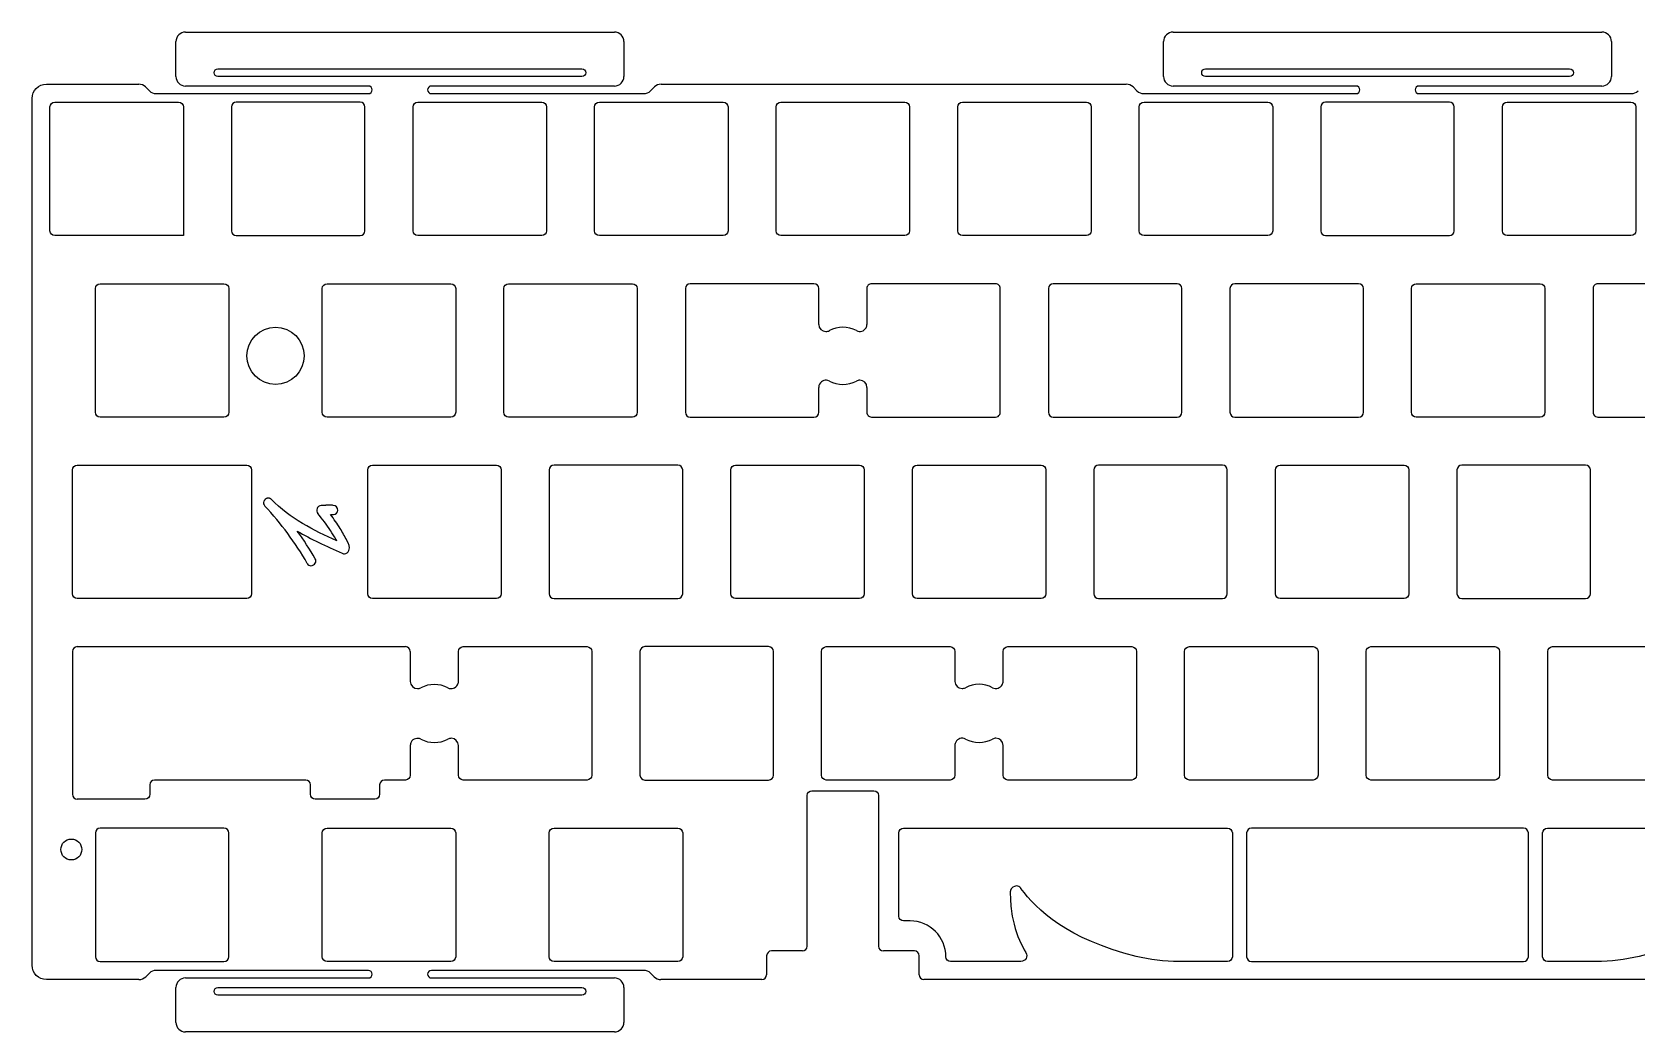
# Model space of a CAD drawing. Header units: millimetres. Extents: x -68 to 216, y -105 to 0.
# Drawn here: x -68.3 to 100.1, y -105 to -0.1 of the extents above; entities that cross this region are included whole.
import ezdxf

# ---------------------------------------------------------------- set-up
doc = ezdxf.new("R2010")
doc.units = ezdxf.units.MM
doc.header["$MEASUREMENT"] = 0
doc.layers.add('Layer 1', color=7, linetype='Continuous', lineweight=0)

# ---------------------------------------------------------------- blocks, each defined once
blk = doc.blocks.new('Block_0')
at = {"layer": 'Layer 1', "color": 18, "lineweight": 25, "true_color": 0x000000}
for p, q in [((-53.17, -4.73), (-53.17, -1.07)), ((-52.17, -0.07), (-7.17, -0.07)), ((-6.17, -1.07), (-6.17, -4.73)), ((50.46, -4.73), (50.46, -1.07)), ((51.46, -0.07), (96.46, -0.07)), ((97.46, -1.07), (97.46, -4.73)), ((-66.77, -5.54), (-57.07, -5.54)), ((-56.36, -5.83), (-55.96, -6.24)), ((-55.25, -6.53), (-32.97, -6.53)), ((-32.97, -5.73), (-52.17, -5.73)), ((-7.17, -5.73), (-26.37, -5.73)), ((-26.37, -6.53), (-4.08, -6.53)), ((-3.37, -6.24), (-2.97, -5.83)), ((-2.26, -5.54), (46.55, -5.54)), ((47.26, -5.83), (47.67, -6.24)), ((48.37, -6.53), (70.66, -6.53)), ((70.66, -5.73), (51.46, -5.73)), ((96.46, -5.73), (77.26, -5.73)), ((77.26, -6.53), (99.54, -6.53)), ((-68.27, -98.02), (-68.27, -7.04)), ((-66.39, -20.93), (-66.39, -7.93)), ((-65.89, -7.43), (-52.89, -7.43)), ((-52.39, -7.93), (-52.39, -21.43)), ((-47.34, -7.93), (-47.34, -20.93)), ((-33.84, -7.43), (-46.84, -7.43)), ((-33.34, -20.93), (-33.34, -7.93)), ((-28.29, -20.93), (-28.29, -7.93)), ((-27.79, -7.43), (-14.79, -7.43)), ((-14.29, -7.93), (-14.29, -20.93)), ((-9.24, -20.93), (-9.24, -7.93)), ((-8.74, -7.43), (4.26, -7.43)), ((4.76, -7.93), (4.76, -20.93)), ((9.81, -20.93), (9.81, -7.93)), ((10.31, -7.43), (23.31, -7.43)), ((23.81, -7.93), (23.81, -20.93)), ((28.86, -20.93), (28.86, -7.93)), ((29.36, -7.43), (42.36, -7.43)), ((42.86, -7.93), (42.86, -20.93)), ((47.91, -20.93), (47.91, -7.93)), ((48.41, -7.43), (61.41, -7.43)), ((61.91, -7.93), (61.91, -20.93)), ((66.96, -7.93), (66.96, -20.93)), ((80.46, -7.43), (67.46, -7.43)), ((80.96, -20.93), (80.96, -7.93)), ((86.01, -20.93), (86.01, -7.93)), ((86.51, -7.43), (99.51, -7.43)), ((100.01, -7.93), (100.01, -20.93)), ((-52.39, -21.43), (-65.89, -21.43)), ((-46.84, -21.43), (-33.84, -21.43)), ((-14.79, -21.43), (-27.79, -21.43)), ((4.26, -21.43), (-8.74, -21.43)), ((23.31, -21.43), (10.31, -21.43)), ((42.36, -21.43), (29.36, -21.43)), ((61.41, -21.43), (48.41, -21.43)), ((67.46, -21.43), (80.46, -21.43)), ((99.51, -21.43), (86.51, -21.43)), ((-61.13, -26.48), (-48.13, -26.48)), ((-37.32, -26.48), (-24.32, -26.48)), ((-18.27, -26.48), (-5.27, -26.48)), ((13.78, -26.48), (0.78, -26.48)), ((32.83, -26.48), (19.83, -26.48)), ((51.88, -26.48), (38.88, -26.48)), ((70.93, -26.48), (57.93, -26.48)), ((76.98, -26.48), (89.98, -26.48)), ((109.03, -26.48), (96.03, -26.48)), ((-61.63, -39.98), (-61.63, -26.98)), ((-47.63, -26.98), (-47.63, -39.98)), ((-37.82, -39.98), (-37.82, -26.98)), ((-23.82, -26.98), (-23.82, -39.98)), ((-18.77, -39.98), (-18.77, -26.98)), ((-4.77, -26.98), (-4.77, -39.98)), ((0.28, -26.98), (0.28, -39.98)), ((14.28, -30.75), (14.28, -26.98)), ((19.33, -26.98), (19.33, -30.75)), ((33.33, -39.98), (33.33, -26.98)), ((38.38, -26.98), (38.38, -39.98)), ((52.38, -39.98), (52.38, -26.98)), ((57.43, -26.98), (57.43, -39.98)), ((71.43, -39.98), (71.43, -26.98)), ((76.48, -39.98), (76.48, -26.98)), ((90.48, -26.98), (90.48, -39.98)), ((95.53, -26.98), (95.53, -39.98)), ((14.28, -39.98), (14.28, -37.36)), ((19.33, -37.36), (19.33, -39.98)), ((-48.13, -40.48), (-61.13, -40.48)), ((-24.32, -40.48), (-37.32, -40.48)), ((-5.27, -40.48), (-18.27, -40.48)), ((0.78, -40.48), (13.78, -40.48)), ((19.83, -40.48), (32.83, -40.48)), ((38.88, -40.48), (51.88, -40.48)), ((57.93, -40.48), (70.93, -40.48)), ((89.98, -40.48), (76.98, -40.48)), ((96.03, -40.48), (109.03, -40.48)), ((-64.03, -59.03), (-64.03, -46.03)), ((-63.53, -45.53), (-45.75, -45.53)), ((-45.25, -46.03), (-45.25, -59.03)), ((-33.05, -59.03), (-33.05, -46.03)), ((-32.55, -45.53), (-19.55, -45.53)), ((-19.05, -46.03), (-19.05, -59.03)), ((-14, -46.03), (-14, -59.03)), ((-0.5, -45.53), (-13.5, -45.53)), ((0, -59.03), (0, -46.03)), ((5.05, -59.03), (5.05, -46.03)), ((5.55, -45.53), (18.55, -45.53)), ((19.05, -46.03), (19.05, -59.03)), ((24.1, -59.03), (24.1, -46.03)), ((24.6, -45.53), (37.6, -45.53)), ((38.1, -46.03), (38.1, -59.03)), ((43.15, -46.03), (43.15, -59.03)), ((56.65, -45.53), (43.65, -45.53)), ((57.15, -59.03), (57.15, -46.03)), ((62.2, -59.03), (62.2, -46.03)), ((62.7, -45.53), (75.7, -45.53)), ((76.2, -46.03), (76.2, -59.03)), ((81.25, -46.03), (81.25, -59.03)), ((94.75, -45.53), (81.75, -45.53)), ((95.25, -59.03), (95.25, -46.03)), ((-36.67, -50.72), (-36.64, -50.72)), ((-45.75, -59.53), (-63.53, -59.53)), ((-19.55, -59.53), (-32.55, -59.53)), ((-13.5, -59.53), (-0.5, -59.53)), ((18.55, -59.53), (5.55, -59.53)), ((37.6, -59.53), (24.6, -59.53)), ((43.65, -59.53), (56.65, -59.53)), ((75.7, -59.53), (62.7, -59.53)), ((81.75, -59.53), (94.75, -59.53)), ((-64.03, -65.08), (-64.03, -80.08)), ((-63.53, -64.58), (-29.08, -64.58)), ((-28.58, -65.08), (-28.58, -68.23)), ((-23.53, -68.23), (-23.53, -65.08)), ((-23.03, -64.58), (-10.03, -64.58)), ((-9.53, -65.08), (-9.53, -78.08)), ((-4.48, -65.08), (-4.48, -78.08)), ((9.02, -64.58), (-3.98, -64.58)), ((9.52, -78.08), (9.52, -65.08)), ((14.57, -78.08), (14.57, -65.08)), ((15.07, -64.58), (28.07, -64.58)), ((28.57, -65.08), (28.57, -68.22)), ((33.62, -68.22), (33.62, -65.08)), ((34.12, -64.58), (47.12, -64.58)), ((47.62, -65.08), (47.62, -78.08)), ((52.67, -78.08), (52.67, -65.08)), ((53.17, -64.58), (66.17, -64.58)), ((66.67, -65.08), (66.67, -78.08)), ((71.72, -78.08), (71.72, -65.08)), ((72.22, -64.58), (85.22, -64.58)), ((85.72, -65.08), (85.72, -78.08)), ((90.77, -78.08), (90.77, -65.08)), ((91.27, -64.58), (104.27, -64.58)), ((-28.58, -74.95), (-28.58, -78.08)), ((-23.53, -78.08), (-23.53, -74.95)), ((28.57, -74.94), (28.57, -78.08)), ((33.62, -78.08), (33.62, -74.94)), ((-55.92, -79.08), (-55.92, -80.08)), ((-39.55, -78.58), (-55.42, -78.58)), ((-39.05, -80.08), (-39.05, -79.08)), ((-31.8, -79.08), (-31.8, -80.08)), ((-29.08, -78.58), (-31.3, -78.58)), ((-10.03, -78.58), (-23.03, -78.58)), ((-3.98, -78.58), (9.02, -78.58)), ((28.07, -78.58), (15.07, -78.58)), ((47.12, -78.58), (34.12, -78.58)), ((66.17, -78.58), (53.17, -78.58)), ((85.22, -78.58), (72.22, -78.58)), ((104.27, -78.58), (91.27, -78.58)), ((-62.67, -80.58), (-63.53, -80.58)), ((-56.42, -80.58), (-62.67, -80.58)), ((-32.3, -80.58), (-38.55, -80.58)), ((13.06, -96.02), (13.06, -80.2)), ((13.56, -79.7), (20.06, -79.7)), ((20.56, -80.2), (20.56, -96.02)), ((-61.63, -84.13), (-61.63, -97.13)), ((-48.13, -83.63), (-61.13, -83.63)), ((-47.63, -97.13), (-47.63, -84.13)), ((-37.82, -97.13), (-37.82, -84.13)), ((-37.32, -83.63), (-24.32, -83.63)), ((-23.82, -84.13), (-23.82, -97.13)), ((-14, -97.13), (-14, -84.13)), ((-13.5, -83.63), (-0.5, -83.63)), ((0, -84.13), (0, -97.13)), ((-61.13, -97.63), (-48.13, -97.63)), ((-24.32, -97.63), (-37.32, -97.63)), ((-0.5, -97.63), (-13.5, -97.63)), ((8.81, -97.02), (8.81, -99.02)), ((12.56, -96.52), (9.31, -96.52)), ((24.31, -96.52), (21.06, -96.52)), ((24.81, -99.02), (24.81, -97.02)), ((-55.96, -98.85), (-56.34, -99.23)), ((-32.97, -98.56), (-55.25, -98.56)), ((-4.08, -98.56), (-26.37, -98.56)), ((-2.99, -99.23), (-3.37, -98.85)), ((-57.05, -99.52), (-66.77, -99.52)), ((-53.17, -104.02), (-53.17, -100.36)), ((-52.17, -99.36), (-32.97, -99.36)), ((-26.37, -99.36), (-7.17, -99.36)), ((-6.17, -100.36), (-6.17, -104.02)), ((8.31, -99.52), (-2.29, -99.52)), ((122.61, -99.52), (25.31, -99.52)), ((-7.17, -105.02), (-52.17, -105.02))]:
    blk.add_line(p, q, dxfattribs=at)
for centre, radius in [((-42.72, -34.05), 3), ((-64.15, -85.87), 1.1)]:
    blk.add_circle(centre, radius, dxfattribs=at)
for points in [[(-52.17, -0.07), (-52.72, -0.07), (-53.17, -0.52), (-53.17, -1.07)], [(-6.17, -1.07), (-6.17, -0.52), (-6.61, -0.07), (-7.17, -0.07)], [(51.46, -0.07), (50.91, -0.07), (50.46, -0.52), (50.46, -1.07)], [(97.46, -1.07), (97.46, -0.52), (97.01, -0.07), (96.46, -0.07)], [(-53.17, -4.73), (-53.17, -5.28), (-52.72, -5.73), (-52.17, -5.73)], [(-7.17, -5.73), (-6.61, -5.73), (-6.17, -5.28), (-6.17, -4.73)], [(50.46, -4.73), (50.46, -5.28), (50.91, -5.73), (51.46, -5.73)], [(96.46, -5.73), (97.01, -5.73), (97.46, -5.28), (97.46, -4.73)], [(-68.27, -7.04), (-68.27, -6.21), (-67.6, -5.54), (-66.77, -5.54)], [(-56.36, -5.83), (-56.55, -5.65), (-56.81, -5.54), (-57.07, -5.54)], [(-55.96, -6.24), (-55.77, -6.43), (-55.52, -6.53), (-55.25, -6.53)], [(-32.57, -6.13), (-32.57, -5.91), (-32.75, -5.73), (-32.97, -5.73)], [(-32.97, -6.53), (-32.75, -6.53), (-32.57, -6.35), (-32.57, -6.13)], [(-4.08, -6.53), (-3.82, -6.53), (-3.56, -6.43), (-3.37, -6.24)], [(-2.26, -5.54), (-2.53, -5.54), (-2.78, -5.65), (-2.97, -5.83)], [(47.26, -5.83), (47.07, -5.65), (46.82, -5.54), (46.55, -5.54)], [(47.67, -6.24), (47.85, -6.43), (48.11, -6.53), (48.37, -6.53)], [(71.06, -6.13), (71.06, -5.91), (70.88, -5.73), (70.66, -5.73)], [(70.66, -6.53), (70.88, -6.53), (71.06, -6.35), (71.06, -6.13)], [(77.26, -5.73), (77.04, -5.73), (76.86, -5.91), (76.86, -6.13)], [(76.86, -6.13), (76.86, -6.35), (77.04, -6.53), (77.26, -6.53)], [(99.54, -6.53), (99.81, -6.53), (100.06, -6.43), (100.25, -6.24)], [(-66.39, -7.93), (-66.39, -7.66), (-66.17, -7.43), (-65.89, -7.43)], [(-52.89, -7.43), (-52.62, -7.43), (-52.39, -7.66), (-52.39, -7.93)], [(-46.84, -7.43), (-47.12, -7.43), (-47.34, -7.66), (-47.34, -7.93)], [(-33.34, -7.93), (-33.34, -7.66), (-33.57, -7.43), (-33.84, -7.43)], [(-28.29, -7.93), (-28.29, -7.66), (-28.07, -7.43), (-27.79, -7.43)], [(-14.79, -7.43), (-14.52, -7.43), (-14.29, -7.66), (-14.29, -7.93)], [(-9.24, -7.93), (-9.24, -7.66), (-9.02, -7.43), (-8.74, -7.43)], [(4.26, -7.43), (4.53, -7.43), (4.76, -7.66), (4.76, -7.93)], [(9.81, -7.93), (9.81, -7.66), (10.03, -7.43), (10.31, -7.43)], [(23.31, -7.43), (23.58, -7.43), (23.81, -7.66), (23.81, -7.93)], [(28.86, -7.93), (28.86, -7.66), (29.08, -7.43), (29.36, -7.43)], [(42.36, -7.43), (42.63, -7.43), (42.86, -7.66), (42.86, -7.93)], [(47.91, -7.93), (47.91, -7.66), (48.13, -7.43), (48.41, -7.43)], [(61.41, -7.43), (61.68, -7.43), (61.91, -7.66), (61.91, -7.93)], [(67.46, -7.43), (67.18, -7.43), (66.96, -7.66), (66.96, -7.93)], [(80.96, -7.93), (80.96, -7.66), (80.73, -7.43), (80.46, -7.43)], [(86.01, -7.93), (86.01, -7.66), (86.23, -7.43), (86.51, -7.43)], [(99.51, -7.43), (99.78, -7.43), (100.01, -7.66), (100.01, -7.93)], [(-65.89, -21.43), (-66.17, -21.43), (-66.39, -21.21), (-66.39, -20.93)], [(-47.34, -20.93), (-47.34, -21.21), (-47.12, -21.43), (-46.84, -21.43)], [(-33.84, -21.43), (-33.57, -21.43), (-33.34, -21.21), (-33.34, -20.93)], [(-27.79, -21.43), (-28.07, -21.43), (-28.29, -21.21), (-28.29, -20.93)], [(-14.29, -20.93), (-14.29, -21.21), (-14.52, -21.43), (-14.79, -21.43)], [(-8.74, -21.43), (-9.02, -21.43), (-9.24, -21.21), (-9.24, -20.93)], [(4.76, -20.93), (4.76, -21.21), (4.53, -21.43), (4.26, -21.43)], [(10.31, -21.43), (10.03, -21.43), (9.81, -21.21), (9.81, -20.93)], [(23.81, -20.93), (23.81, -21.21), (23.58, -21.43), (23.31, -21.43)], [(29.36, -21.43), (29.08, -21.43), (28.86, -21.21), (28.86, -20.93)], [(42.86, -20.93), (42.86, -21.21), (42.63, -21.43), (42.36, -21.43)], [(48.41, -21.43), (48.13, -21.43), (47.91, -21.21), (47.91, -20.93)], [(61.91, -20.93), (61.91, -21.21), (61.68, -21.43), (61.41, -21.43)], [(66.96, -20.93), (66.96, -21.21), (67.18, -21.43), (67.46, -21.43)], [(80.46, -21.43), (80.73, -21.43), (80.96, -21.21), (80.96, -20.93)], [(86.51, -21.43), (86.23, -21.43), (86.01, -21.21), (86.01, -20.93)], [(100.01, -20.93), (100.01, -21.21), (99.78, -21.43), (99.51, -21.43)], [(-61.63, -26.98), (-61.63, -26.71), (-61.41, -26.48), (-61.13, -26.48)], [(-48.13, -26.48), (-47.85, -26.48), (-47.63, -26.71), (-47.63, -26.98)], [(-37.82, -26.98), (-37.82, -26.71), (-37.59, -26.48), (-37.32, -26.48)], [(-24.32, -26.48), (-24.04, -26.48), (-23.82, -26.71), (-23.82, -26.98)], [(-18.77, -26.98), (-18.77, -26.71), (-18.54, -26.48), (-18.27, -26.48)], [(-5.27, -26.48), (-4.99, -26.48), (-4.77, -26.71), (-4.77, -26.98)], [(0.78, -26.48), (0.51, -26.48), (0.28, -26.71), (0.28, -26.98)], [(14.28, -26.98), (14.28, -26.71), (14.06, -26.48), (13.78, -26.48)], [(19.48, -26.63), (19.39, -26.72), (19.33, -26.85), (19.33, -26.98)], [(19.83, -26.48), (19.7, -26.48), (19.57, -26.53), (19.48, -26.63)], [(32.93, -26.49), (32.9, -26.49), (32.87, -26.48), (32.83, -26.48)], [(33.25, -26.7), (33.17, -26.59), (33.06, -26.52), (32.93, -26.49)], [(33.29, -26.79), (33.28, -26.76), (33.27, -26.73), (33.25, -26.7)], [(33.33, -26.98), (33.33, -26.92), (33.32, -26.85), (33.29, -26.79)], [(38.88, -26.48), (38.61, -26.48), (38.38, -26.71), (38.38, -26.98)], [(52.38, -26.98), (52.38, -26.71), (52.16, -26.48), (51.88, -26.48)], [(57.93, -26.48), (57.66, -26.48), (57.43, -26.71), (57.43, -26.98)], [(71.43, -26.98), (71.43, -26.71), (71.21, -26.48), (70.93, -26.48)], [(76.48, -26.98), (76.48, -26.71), (76.71, -26.48), (76.98, -26.48)], [(89.98, -26.48), (90.26, -26.48), (90.48, -26.71), (90.48, -26.98)], [(95.68, -26.63), (95.59, -26.72), (95.53, -26.85), (95.53, -26.98)], [(96.03, -26.48), (95.9, -26.48), (95.77, -26.53), (95.68, -26.63)], [(18.23, -31.41), (17.34, -30.94), (16.27, -30.94), (15.39, -31.41)], [(15.39, -36.7), (16.27, -37.18), (17.34, -37.18), (18.23, -36.7)], [(-61.13, -40.48), (-61.41, -40.48), (-61.63, -40.26), (-61.63, -39.98)], [(-47.63, -39.98), (-47.63, -40.26), (-47.85, -40.48), (-48.13, -40.48)], [(-37.32, -40.48), (-37.59, -40.48), (-37.82, -40.26), (-37.82, -39.98)], [(-23.82, -39.98), (-23.82, -40.26), (-24.04, -40.48), (-24.32, -40.48)], [(-18.27, -40.48), (-18.54, -40.48), (-18.77, -40.26), (-18.77, -39.98)], [(-4.77, -39.98), (-4.77, -40.26), (-4.99, -40.48), (-5.27, -40.48)], [(0.28, -39.98), (0.28, -40.26), (0.51, -40.48), (0.78, -40.48)], [(13.78, -40.48), (14.06, -40.48), (14.28, -40.26), (14.28, -39.98)], [(19.33, -39.98), (19.33, -40.12), (19.39, -40.24), (19.48, -40.34)], [(19.48, -40.34), (19.51, -40.37), (19.56, -40.4), (19.6, -40.42)], [(38.38, -39.98), (38.38, -40.26), (38.61, -40.48), (38.88, -40.48)], [(51.88, -40.48), (52.16, -40.48), (52.38, -40.26), (52.38, -39.98)], [(57.43, -39.98), (57.43, -40.26), (57.66, -40.48), (57.93, -40.48)], [(70.93, -40.48), (71.21, -40.48), (71.43, -40.26), (71.43, -39.98)], [(76.98, -40.48), (76.71, -40.48), (76.48, -40.26), (76.48, -39.98)], [(90.48, -39.98), (90.48, -40.26), (90.26, -40.48), (89.98, -40.48)], [(95.53, -39.98), (95.53, -40.12), (95.59, -40.24), (95.68, -40.34)], [(95.68, -40.34), (95.71, -40.37), (95.76, -40.4), (95.8, -40.42)], [(19.6, -40.42), (19.68, -40.46), (19.75, -40.48), (19.83, -40.48)], [(95.8, -40.42), (95.88, -40.46), (95.95, -40.48), (96.03, -40.48)], [(-64.03, -46.03), (-64.03, -45.76), (-63.8, -45.53), (-63.53, -45.53)], [(-45.75, -45.53), (-45.47, -45.53), (-45.25, -45.76), (-45.25, -46.03)], [(-33.05, -46.03), (-33.05, -45.76), (-32.83, -45.53), (-32.55, -45.53)], [(-19.55, -45.53), (-19.28, -45.53), (-19.05, -45.76), (-19.05, -46.03)], [(-13.5, -45.53), (-13.78, -45.53), (-14, -45.76), (-14, -46.03)], [(0, -46.03), (0, -45.76), (-0.23, -45.53), (-0.5, -45.53)], [(5.05, -46.03), (5.05, -45.76), (5.27, -45.53), (5.55, -45.53)], [(18.55, -45.53), (18.82, -45.53), (19.05, -45.76), (19.05, -46.03)], [(24.1, -46.03), (24.1, -45.76), (24.32, -45.53), (24.6, -45.53)], [(37.6, -45.53), (37.87, -45.53), (38.1, -45.76), (38.1, -46.03)], [(43.65, -45.53), (43.37, -45.53), (43.15, -45.76), (43.15, -46.03)], [(57.15, -46.03), (57.15, -45.76), (56.92, -45.53), (56.65, -45.53)], [(62.2, -46.03), (62.2, -45.76), (62.42, -45.53), (62.7, -45.53)], [(75.7, -45.53), (75.97, -45.53), (76.2, -45.76), (76.2, -46.03)], [(81.75, -45.53), (81.47, -45.53), (81.25, -45.76), (81.25, -46.03)], [(95.25, -46.03), (95.25, -45.76), (95.02, -45.53), (94.75, -45.53)], [(-43.94, -49.3), (-44.02, -49.48), (-43.98, -49.67), (-43.84, -49.82)], [(-39.39, -55.84), (-40.64, -53.67), (-42.14, -51.64), (-43.84, -49.82)], [(-36.3, -53.47), (-38.7, -52.38), (-41.2, -51.14), (-43.16, -49.13)], [(-38.37, -50.09), (-38.44, -50.26), (-38.4, -50.45), (-38.27, -50.61)], [(-37.93, -49.78), (-38.14, -49.8), (-38.3, -49.92), (-38.37, -50.09)], [(-36.2, -50.27), (-36.2, -50.02), (-36.36, -49.76), (-36.67, -49.75)], [(-36.64, -50.72), (-36.35, -50.72), (-36.21, -50.49), (-36.2, -50.27)], [(-36.95, -52.39), (-37.35, -51.78), (-37.79, -51.18), (-38.27, -50.61)], [(-35.94, -52.17), (-36.25, -51.69), (-36.59, -51.19), (-36.96, -50.71)], [(-36.96, -50.71), (-36.86, -50.71), (-36.77, -50.71), (-36.67, -50.72)], [(-35.23, -53.44), (-35.45, -53.01), (-35.69, -52.58), (-35.94, -52.17)], [(-38.56, -55.35), (-39.13, -54.36), (-39.76, -53.38), (-40.44, -52.44)], [(-40.44, -52.44), (-38.98, -53.31), (-37.44, -54.02), (-35.73, -54.78)], [(-36.41, -53.29), (-36.58, -52.99), (-36.76, -52.69), (-36.95, -52.39)], [(-35.02, -54.49), (-34.88, -54.12), (-35.05, -53.78), (-35.23, -53.44)], [(-38.55, -55.82), (-38.47, -55.67), (-38.47, -55.51), (-38.56, -55.35)], [(-35.73, -54.78), (-35.64, -54.82), (-35.56, -54.84), (-35.48, -54.84)], [(-35.48, -54.84), (-35.27, -54.84), (-35.1, -54.71), (-35.02, -54.49)], [(-39.39, -55.84), (-39.31, -56), (-39.17, -56.08), (-39.01, -56.08)], [(-39.01, -56.08), (-38.82, -56.08), (-38.64, -55.97), (-38.55, -55.82)], [(-63.53, -59.53), (-63.8, -59.53), (-64.03, -59.31), (-64.03, -59.03)], [(-45.25, -59.03), (-45.25, -59.31), (-45.47, -59.53), (-45.75, -59.53)], [(-32.55, -59.53), (-32.83, -59.53), (-33.05, -59.31), (-33.05, -59.03)], [(-19.05, -59.03), (-19.05, -59.31), (-19.28, -59.53), (-19.55, -59.53)], [(-14, -59.03), (-14, -59.31), (-13.78, -59.53), (-13.5, -59.53)], [(-0.5, -59.53), (-0.23, -59.53), (0, -59.31), (0, -59.03)], [(5.55, -59.53), (5.27, -59.53), (5.05, -59.31), (5.05, -59.03)], [(19.05, -59.03), (19.05, -59.31), (18.82, -59.53), (18.55, -59.53)], [(24.6, -59.53), (24.32, -59.53), (24.1, -59.31), (24.1, -59.03)], [(38.1, -59.03), (38.1, -59.31), (37.87, -59.53), (37.6, -59.53)], [(43.15, -59.03), (43.15, -59.31), (43.37, -59.53), (43.65, -59.53)], [(56.65, -59.53), (56.92, -59.53), (57.15, -59.31), (57.15, -59.03)], [(62.7, -59.53), (62.42, -59.53), (62.2, -59.31), (62.2, -59.03)], [(76.2, -59.03), (76.2, -59.31), (75.97, -59.53), (75.7, -59.53)], [(81.25, -59.03), (81.25, -59.31), (81.47, -59.53), (81.75, -59.53)], [(94.75, -59.53), (95.02, -59.53), (95.25, -59.31), (95.25, -59.03)], [(-28.58, -65.08), (-28.58, -64.81), (-28.8, -64.58), (-29.08, -64.58)], [(-23.53, -65.08), (-23.53, -64.81), (-23.31, -64.58), (-23.03, -64.58)], [(-10.03, -64.58), (-9.75, -64.58), (-9.53, -64.81), (-9.53, -65.08)], [(-3.98, -64.58), (-4.26, -64.58), (-4.48, -64.81), (-4.48, -65.08)], [(9.52, -65.08), (9.52, -64.81), (9.3, -64.58), (9.02, -64.58)], [(14.57, -65.08), (14.57, -64.81), (14.79, -64.58), (15.07, -64.58)], [(28.07, -64.58), (28.35, -64.58), (28.57, -64.81), (28.57, -65.08)], [(33.62, -65.08), (33.62, -64.81), (33.84, -64.58), (34.12, -64.58)], [(47.12, -64.58), (47.4, -64.58), (47.62, -64.81), (47.62, -65.08)], [(52.67, -65.08), (52.67, -64.81), (52.89, -64.58), (53.17, -64.58)], [(66.17, -64.58), (66.45, -64.58), (66.67, -64.81), (66.67, -65.08)], [(71.72, -65.08), (71.72, -64.81), (71.94, -64.58), (72.22, -64.58)], [(85.22, -64.58), (85.5, -64.58), (85.72, -64.81), (85.72, -65.08)], [(90.77, -65.08), (90.77, -64.81), (90.99, -64.58), (91.27, -64.58)], [(-24.63, -68.9), (-25.52, -68.43), (-26.59, -68.43), (-27.48, -68.9)], [(32.52, -68.89), (31.63, -68.41), (30.56, -68.41), (29.67, -68.89)], [(-27.48, -74.29), (-26.59, -74.76), (-25.52, -74.76), (-24.63, -74.29)], [(29.67, -74.28), (30.56, -74.75), (31.63, -74.75), (32.52, -74.28)], [(-55.42, -78.58), (-55.7, -78.58), (-55.92, -78.81), (-55.92, -79.08)], [(-39.05, -79.08), (-39.05, -78.81), (-39.27, -78.58), (-39.55, -78.58)], [(-31.3, -78.58), (-31.57, -78.58), (-31.8, -78.81), (-31.8, -79.08)], [(-28.58, -78.08), (-28.58, -78.36), (-28.8, -78.58), (-29.08, -78.58)], [(-23.03, -78.58), (-23.31, -78.58), (-23.53, -78.36), (-23.53, -78.08)], [(-9.53, -78.08), (-9.53, -78.36), (-9.75, -78.58), (-10.03, -78.58)], [(-4.48, -78.08), (-4.48, -78.36), (-4.26, -78.58), (-3.98, -78.58)], [(9.02, -78.58), (9.3, -78.58), (9.52, -78.36), (9.52, -78.08)], [(15.07, -78.58), (14.79, -78.58), (14.57, -78.36), (14.57, -78.08)], [(28.57, -78.08), (28.57, -78.36), (28.35, -78.58), (28.07, -78.58)], [(34.12, -78.58), (33.84, -78.58), (33.62, -78.36), (33.62, -78.08)], [(47.62, -78.08), (47.62, -78.36), (47.4, -78.58), (47.12, -78.58)], [(53.17, -78.58), (52.89, -78.58), (52.67, -78.36), (52.67, -78.08)], [(66.67, -78.08), (66.67, -78.36), (66.45, -78.58), (66.17, -78.58)], [(72.22, -78.58), (71.94, -78.58), (71.72, -78.36), (71.72, -78.08)], [(85.72, -78.08), (85.72, -78.36), (85.5, -78.58), (85.22, -78.58)], [(91.27, -78.58), (90.99, -78.58), (90.77, -78.36), (90.77, -78.08)], [(-55.92, -80.08), (-55.92, -80.36), (-56.15, -80.58), (-56.42, -80.58)], [(-38.55, -80.58), (-38.82, -80.58), (-39.05, -80.36), (-39.05, -80.08)], [(-31.8, -80.08), (-31.8, -80.36), (-32.02, -80.58), (-32.3, -80.58)], [(13.06, -80.2), (13.06, -79.93), (13.28, -79.7), (13.56, -79.7)], [(20.06, -79.7), (20.33, -79.7), (20.56, -79.93), (20.56, -80.2)], [(-61.13, -83.63), (-61.41, -83.63), (-61.63, -83.86), (-61.63, -84.13)], [(-47.63, -84.13), (-47.63, -83.86), (-47.85, -83.63), (-48.13, -83.63)], [(-37.82, -84.13), (-37.82, -83.86), (-37.59, -83.63), (-37.32, -83.63)], [(-24.32, -83.63), (-24.04, -83.63), (-23.82, -83.86), (-23.82, -84.13)], [(-14, -84.13), (-14, -83.86), (-13.78, -83.63), (-13.5, -83.63)], [(-0.5, -83.63), (-0.23, -83.63), (0, -83.86), (0, -84.13)], [(-61.63, -97.13), (-61.63, -97.41), (-61.41, -97.63), (-61.13, -97.63)], [(-48.13, -97.63), (-47.85, -97.63), (-47.63, -97.41), (-47.63, -97.13)], [(-37.32, -97.63), (-37.59, -97.63), (-37.82, -97.41), (-37.82, -97.13)], [(-23.82, -97.13), (-23.82, -97.41), (-24.04, -97.63), (-24.32, -97.63)], [(-13.5, -97.63), (-13.78, -97.63), (-14, -97.41), (-14, -97.13)], [(0, -97.13), (0, -97.41), (-0.23, -97.63), (-0.5, -97.63)], [(9.31, -96.52), (9.03, -96.52), (8.81, -96.75), (8.81, -97.02)], [(12.56, -96.52), (12.83, -96.52), (13.06, -96.3), (13.06, -96.02)], [(20.56, -96.02), (20.56, -96.3), (20.78, -96.52), (21.06, -96.52)], [(24.81, -97.02), (24.81, -96.75), (24.58, -96.52), (24.31, -96.52)], [(-66.77, -99.52), (-67.6, -99.52), (-68.27, -98.85), (-68.27, -98.02)], [(-57.05, -99.52), (-56.78, -99.52), (-56.53, -99.42), (-56.34, -99.23)], [(-55.25, -98.56), (-55.52, -98.56), (-55.77, -98.66), (-55.96, -98.85)], [(-32.57, -98.96), (-32.57, -98.74), (-32.75, -98.56), (-32.97, -98.56)], [(-32.97, -99.36), (-32.75, -99.36), (-32.57, -99.18), (-32.57, -98.96)], [(-26.37, -98.56), (-26.59, -98.56), (-26.77, -98.74), (-26.77, -98.96)], [(-26.77, -98.96), (-26.77, -99.18), (-26.59, -99.36), (-26.37, -99.36)], [(-3.37, -98.85), (-3.56, -98.66), (-3.82, -98.56), (-4.08, -98.56)], [(-2.99, -99.23), (-2.81, -99.42), (-2.55, -99.52), (-2.29, -99.52)], [(8.31, -99.52), (8.58, -99.52), (8.81, -99.3), (8.81, -99.02)], [(24.81, -99.02), (24.81, -99.3), (25.03, -99.52), (25.31, -99.52)], [(-52.17, -99.36), (-52.72, -99.36), (-53.17, -99.81), (-53.17, -100.36)], [(-6.17, -100.36), (-6.17, -99.81), (-6.61, -99.36), (-7.17, -99.36)], [(-53.17, -104.02), (-53.17, -104.57), (-52.72, -105.02), (-52.17, -105.02)], [(-7.17, -105.02), (-6.62, -105.02), (-6.17, -104.57), (-6.17, -104.02)]]:
    blk.add_open_spline(points, degree=3, dxfattribs=at)
for points, knots in [([(-49.17, -4.33), (-49.17, -4.55), (-48.99, -4.73), (-48.77, -4.73), (-48.77, -4.73), (-10.57, -4.73), (-10.57, -4.73), (-10.35, -4.73), (-10.17, -4.55), (-10.17, -4.33), (-10.17, -4.11), (-10.35, -3.93), (-10.57, -3.93), (-10.57, -3.93), (-48.77, -3.93), (-48.77, -3.93), (-48.99, -3.93), (-49.17, -4.11), (-49.17, -4.33)], [0, 0, 0, 0, 1, 1, 1, 2, 2, 2, 3, 3, 3, 4, 4, 4, 5, 5, 5, 6, 6, 6, 6]), ([(54.46, -4.33), (54.46, -4.55), (54.64, -4.73), (54.86, -4.73), (54.86, -4.73), (93.06, -4.73), (93.06, -4.73), (93.28, -4.73), (93.46, -4.55), (93.46, -4.33), (93.46, -4.11), (93.28, -3.93), (93.06, -3.93), (93.06, -3.93), (54.86, -3.93), (54.86, -3.93), (54.64, -3.93), (54.46, -4.11), (54.46, -4.33)], [0, 0, 0, 0, 1, 1, 1, 2, 2, 2, 3, 3, 3, 4, 4, 4, 5, 5, 5, 6, 6, 6, 6]), ([(-26.37, -5.73), (-26.59, -5.73), (-26.77, -5.91), (-26.77, -6.13), (-26.77, -6.35), (-26.59, -6.53), (-26.37, -6.53)], [0, 0, 0, 0, 1, 1, 1, 2, 2, 2, 2]), ([(14.28, -30.75), (14.28, -31.17), (14.62, -31.5), (15.03, -31.5), (15.16, -31.5), (15.28, -31.47), (15.39, -31.41)], [0, 0, 0, 0, 1, 1, 1, 2, 2, 2, 2]), ([(18.23, -31.41), (18.59, -31.61), (19.05, -31.47), (19.24, -31.11), (19.3, -31), (19.33, -30.88), (19.33, -30.75)], [0, 0, 0, 0, 1, 1, 1, 2, 2, 2, 2]), ([(15.39, -36.7), (15.02, -36.5), (14.57, -36.64), (14.37, -37.01), (14.31, -37.11), (14.28, -37.24), (14.28, -37.36)], [0, 0, 0, 0, 1, 1, 1, 2, 2, 2, 2]), ([(19.33, -37.36), (19.33, -36.95), (19, -36.61), (18.58, -36.61), (18.46, -36.61), (18.34, -36.64), (18.23, -36.7)], [0, 0, 0, 0, 1, 1, 1, 2, 2, 2, 2]), ([(32.83, -40.48), (33.03, -40.48), (33.18, -40.36), (33.25, -40.25), (33.26, -40.25), (33.26, -40.24), (33.26, -40.23), (33.27, -40.22), (33.28, -40.21), (33.29, -40.2), (33.29, -40.19), (33.29, -40.19), (33.29, -40.19), (33.29, -40.18), (33.29, -40.18), (33.29, -40.18), (33.29, -40.18), (33.29, -40.18), (33.29, -40.18), (33.29, -40.18), (33.29, -40.18), (33.3, -40.17), (33.3, -40.17), (33.3, -40.17), (33.3, -40.17), (33.3, -40.17), (33.3, -40.17), (33.3, -40.16), (33.3, -40.16), (33.3, -40.16), (33.3, -40.15), (33.3, -40.15), (33.3, -40.15), (33.3, -40.15), (33.32, -40.12), (33.33, -40.07), (33.33, -40.03), (33.33, -40.02), (33.33, -40.01), (33.33, -40), (33.33, -39.99), (33.33, -39.99), (33.33, -39.98)], [0, 0, 0, 0, 1, 1, 1, 2, 2, 2, 3, 3, 3, 4, 4, 4, 5, 5, 5, 6, 6, 6, 7, 7, 7, 8, 8, 8, 9, 9, 9, 10, 10, 10, 11, 11, 11, 12, 12, 12, 13, 13, 13, 14, 14, 14, 14]), ([(-43.16, -49.13), (-43.18, -49.11), (-43.2, -49.1), (-43.22, -49.08), (-43.23, -49.07), (-43.23, -49.07), (-43.24, -49.06), (-43.24, -49.06), (-43.24, -49.06), (-43.24, -49.06), (-43.26, -49.05), (-43.27, -49.05), (-43.28, -49.04), (-43.31, -49.03), (-43.33, -49.02), (-43.35, -49.01), (-43.36, -49.01), (-43.37, -49), (-43.38, -49), (-43.4, -49), (-43.41, -49), (-43.41, -48.99), (-43.42, -48.99), (-43.43, -48.99), (-43.44, -48.99), (-43.44, -48.99), (-43.44, -48.99), (-43.44, -48.99), (-43.44, -48.99), (-43.44, -48.99), (-43.45, -48.99), (-43.45, -48.99), (-43.45, -48.99), (-43.45, -48.99), (-43.45, -48.99), (-43.46, -48.99), (-43.46, -48.99), (-43.47, -48.99), (-43.47, -48.99), (-43.47, -48.99), (-43.48, -48.99), (-43.48, -48.99), (-43.48, -48.99), (-43.48, -48.99), (-43.48, -48.99), (-43.48, -48.99), (-43.48, -48.99), (-43.48, -48.99), (-43.48, -48.99), (-43.48, -48.99), (-43.48, -48.99), (-43.48, -48.99), (-43.48, -48.99), (-43.48, -48.99), (-43.48, -48.99), (-43.48, -48.99), (-43.48, -48.99), (-43.49, -48.99), (-43.49, -48.99), (-43.49, -48.99), (-43.49, -48.99), (-43.49, -48.99), (-43.49, -48.99), (-43.49, -48.99), (-43.49, -48.99), (-43.49, -48.99), (-43.49, -48.99), (-43.49, -48.99), (-43.49, -48.99), (-43.49, -48.99), (-43.51, -48.99), (-43.52, -48.99), (-43.53, -48.99), (-43.54, -48.99), (-43.56, -48.99), (-43.57, -49), (-43.58, -49), (-43.59, -49), (-43.61, -49.01), (-43.62, -49.01), (-43.63, -49.01), (-43.64, -49.02), (-43.65, -49.02), (-43.66, -49.02), (-43.66, -49.03), (-43.67, -49.03), (-43.67, -49.03), (-43.68, -49.03), (-43.68, -49.03), (-43.68, -49.03), (-43.68, -49.03), (-43.68, -49.04), (-43.68, -49.04), (-43.69, -49.04), (-43.69, -49.04), (-43.69, -49.04), (-43.7, -49.04), (-43.7, -49.05), (-43.7, -49.05), (-43.71, -49.05), (-43.71, -49.05), (-43.71, -49.05), (-43.71, -49.05), (-43.72, -49.05), (-43.72, -49.05), (-43.72, -49.06), (-43.74, -49.07), (-43.76, -49.08), (-43.78, -49.1), (-43.79, -49.1), (-43.8, -49.11), (-43.8, -49.12), (-43.81, -49.13), (-43.82, -49.13), (-43.83, -49.14), (-43.84, -49.16), (-43.86, -49.17), (-43.87, -49.19), (-43.88, -49.2), (-43.88, -49.21), (-43.89, -49.21), (-43.89, -49.22), (-43.9, -49.23), (-43.9, -49.24), (-43.91, -49.25), (-43.92, -49.26), (-43.92, -49.27), (-43.93, -49.28), (-43.93, -49.28), (-43.93, -49.29), (-43.94, -49.3), (-43.94, -49.3), (-43.94, -49.3)], [0, 0, 0, 0, 1, 1, 1, 2, 2, 2, 3, 3, 3, 4, 4, 4, 5, 5, 5, 6, 6, 6, 7, 7, 7, 8, 8, 8, 9, 9, 9, 10, 10, 10, 11, 11, 11, 12, 12, 12, 13, 13, 13, 14, 14, 14, 15, 15, 15, 16, 16, 16, 17, 17, 17, 18, 18, 18, 19, 19, 19, 20, 20, 20, 21, 21, 21, 22, 22, 22, 23, 23, 23, 24, 24, 24, 25, 25, 25, 26, 26, 26, 27, 27, 27, 28, 28, 28, 29, 29, 29, 30, 30, 30, 31, 31, 31, 32, 32, 32, 33, 33, 33, 34, 34, 34, 35, 35, 35, 36, 36, 36, 37, 37, 37, 38, 38, 38, 39, 39, 39, 40, 40, 40, 41, 41, 41, 42, 42, 42, 43, 43, 43, 44, 44, 44, 44]), ([(-36.67, -49.75), (-36.73, -49.74), (-36.79, -49.74), (-36.85, -49.74), (-36.87, -49.74), (-36.89, -49.74), (-36.9, -49.74), (-36.93, -49.74), (-36.96, -49.74), (-36.98, -49.74), (-36.99, -49.74), (-37.01, -49.74), (-37.02, -49.74), (-37.02, -49.74), (-37.03, -49.74), (-37.03, -49.74), (-37.04, -49.74), (-37.04, -49.74), (-37.04, -49.74), (-37.04, -49.74), (-37.04, -49.74), (-37.04, -49.74), (-37.05, -49.74), (-37.05, -49.74), (-37.06, -49.74), (-37.06, -49.74), (-37.07, -49.74), (-37.07, -49.74), (-37.07, -49.74), (-37.08, -49.74), (-37.08, -49.74), (-37.08, -49.74), (-37.08, -49.74), (-37.08, -49.74), (-37.08, -49.74), (-37.09, -49.74), (-37.09, -49.74), (-37.09, -49.74), (-37.09, -49.74), (-37.09, -49.74), (-37.09, -49.74), (-37.09, -49.74), (-37.09, -49.74), (-37.09, -49.74), (-37.09, -49.74), (-37.09, -49.74), (-37.09, -49.74), (-37.09, -49.74), (-37.1, -49.74), (-37.1, -49.74), (-37.1, -49.74), (-37.1, -49.74), (-37.1, -49.74), (-37.1, -49.74), (-37.1, -49.74), (-37.1, -49.74), (-37.1, -49.74), (-37.1, -49.74), (-37.1, -49.74), (-37.11, -49.74), (-37.11, -49.74), (-37.11, -49.74), (-37.12, -49.74), (-37.12, -49.74), (-37.13, -49.74), (-37.14, -49.74), (-37.14, -49.74), (-37.15, -49.74), (-37.15, -49.74), (-37.16, -49.74), (-37.16, -49.74), (-37.16, -49.74), (-37.16, -49.74), (-37.16, -49.74), (-37.16, -49.74), (-37.16, -49.74), (-37.17, -49.74), (-37.22, -49.74), (-37.25, -49.74), (-37.28, -49.74), (-37.31, -49.74), (-37.35, -49.74), (-37.37, -49.74), (-37.39, -49.74), (-37.4, -49.74), (-37.42, -49.74), (-37.44, -49.74), (-37.46, -49.75), (-37.47, -49.75), (-37.47, -49.75), (-37.47, -49.75), (-37.48, -49.75), (-37.48, -49.75), (-37.48, -49.75), (-37.48, -49.75), (-37.49, -49.75), (-37.49, -49.75), (-37.49, -49.75), (-37.49, -49.75), (-37.5, -49.75), (-37.52, -49.75), (-37.54, -49.75), (-37.56, -49.75), (-37.58, -49.75), (-37.61, -49.75), (-37.63, -49.75), (-37.65, -49.76), (-37.67, -49.76), (-37.7, -49.76), (-37.77, -49.77), (-37.84, -49.77), (-37.93, -49.78)], [0, 0, 0, 0, 1, 1, 1, 2, 2, 2, 3, 3, 3, 4, 4, 4, 5, 5, 5, 6, 6, 6, 7, 7, 7, 8, 8, 8, 9, 9, 9, 10, 10, 10, 11, 11, 11, 12, 12, 12, 13, 13, 13, 14, 14, 14, 15, 15, 15, 16, 16, 16, 17, 17, 17, 18, 18, 18, 19, 19, 19, 20, 20, 20, 21, 21, 21, 22, 22, 22, 23, 23, 23, 24, 24, 24, 25, 25, 25, 26, 26, 26, 27, 27, 27, 28, 28, 28, 29, 29, 29, 30, 30, 30, 31, 31, 31, 32, 32, 32, 33, 33, 33, 34, 34, 34, 35, 35, 35, 36, 36, 36, 37, 37, 37, 37]), ([(-36.41, -53.29), (-36.4, -53.3), (-36.4, -53.31), (-36.39, -53.32), (-36.39, -53.32), (-36.38, -53.33), (-36.38, -53.34), (-36.38, -53.35), (-36.37, -53.35), (-36.37, -53.36), (-36.37, -53.36), (-36.36, -53.37), (-36.36, -53.37), (-36.36, -53.37), (-36.36, -53.37), (-36.36, -53.37), (-36.36, -53.37), (-36.36, -53.37), (-36.36, -53.37), (-36.36, -53.38), (-36.36, -53.38), (-36.36, -53.38), (-36.36, -53.38), (-36.36, -53.38), (-36.36, -53.38), (-36.36, -53.38), (-36.36, -53.38), (-36.36, -53.38), (-36.36, -53.38), (-36.36, -53.38), (-36.35, -53.38), (-36.35, -53.38), (-36.35, -53.38), (-36.35, -53.38), (-36.35, -53.38), (-36.35, -53.38), (-36.35, -53.38), (-36.35, -53.38), (-36.35, -53.38), (-36.35, -53.38), (-36.35, -53.39), (-36.35, -53.39), (-36.35, -53.39), (-36.34, -53.4), (-36.34, -53.4), (-36.34, -53.41), (-36.33, -53.41), (-36.33, -53.42), (-36.33, -53.42), (-36.33, -53.42), (-36.32, -53.43), (-36.32, -53.43), (-36.32, -53.44), (-36.31, -53.44), (-36.31, -53.45), (-36.31, -53.45), (-36.3, -53.46), (-36.3, -53.47)], [0, 0, 0, 0, 1, 1, 1, 2, 2, 2, 3, 3, 3, 4, 4, 4, 5, 5, 5, 6, 6, 6, 7, 7, 7, 8, 8, 8, 9, 9, 9, 10, 10, 10, 11, 11, 11, 12, 12, 12, 13, 13, 13, 14, 14, 14, 15, 15, 15, 16, 16, 16, 17, 17, 17, 18, 18, 18, 19, 19, 19, 19]), ([(-63.53, -64.58), (-63.8, -64.58), (-64.03, -64.81), (-64.03, -65.08), (-64.03, -65.08), (-64.03, -65.08), (-64.03, -65.08)], [0, 0, 0, 0, 1, 1, 1, 2, 2, 2, 2]), ([(-28.58, -68.23), (-28.58, -68.65), (-28.24, -68.98), (-27.83, -68.98), (-27.71, -68.98), (-27.59, -68.95), (-27.48, -68.9)], [0, 0, 0, 0, 1, 1, 1, 2, 2, 2, 2]), ([(-24.63, -68.9), (-24.26, -69.09), (-23.81, -68.95), (-23.62, -68.58), (-23.56, -68.48), (-23.53, -68.36), (-23.53, -68.23)], [0, 0, 0, 0, 1, 1, 1, 2, 2, 2, 2]), ([(28.57, -68.22), (28.57, -68.64), (28.91, -68.97), (29.32, -68.97), (29.44, -68.97), (29.56, -68.94), (29.67, -68.89)], [0, 0, 0, 0, 1, 1, 1, 2, 2, 2, 2]), ([(32.52, -68.89), (32.89, -69.08), (33.34, -68.94), (33.53, -68.57), (33.59, -68.46), (33.62, -68.34), (33.62, -68.22)], [0, 0, 0, 0, 1, 1, 1, 2, 2, 2, 2]), ([(29.67, -74.28), (29.3, -74.09), (28.85, -74.23), (28.66, -74.59), (28.6, -74.7), (28.57, -74.82), (28.57, -74.94)], [0, 0, 0, 0, 1, 1, 1, 2, 2, 2, 2]), ([(-27.48, -74.29), (-27.85, -74.1), (-28.3, -74.24), (-28.49, -74.6), (-28.55, -74.71), (-28.58, -74.83), (-28.58, -74.95)], [0, 0, 0, 0, 1, 1, 1, 2, 2, 2, 2]), ([(-23.53, -74.95), (-23.53, -74.54), (-23.87, -74.2), (-24.28, -74.2), (-24.4, -74.2), (-24.52, -74.23), (-24.63, -74.29)], [0, 0, 0, 0, 1, 1, 1, 2, 2, 2, 2]), ([(33.62, -74.94), (33.62, -74.53), (33.28, -74.19), (32.87, -74.19), (32.75, -74.19), (32.63, -74.22), (32.52, -74.28)], [0, 0, 0, 0, 1, 1, 1, 2, 2, 2, 2]), ([(-64.03, -80.08), (-64.03, -80.36), (-63.8, -80.58), (-63.53, -80.58), (-63.53, -80.58), (-63.53, -80.58), (-63.53, -80.58)], [0, 0, 0, 0, 1, 1, 1, 2, 2, 2, 2]), ([(31.1, -83.63), (31.1, -83.63), (27.62, -83.63), (27.62, -83.63), (27.62, -83.63), (23.18, -83.63), (23.18, -83.63), (22.91, -83.63), (22.68, -83.86), (22.68, -84.13), (22.68, -84.13), (22.68, -92.87), (22.68, -92.87), (22.68, -93.15), (22.91, -93.37), (23.18, -93.37), (23.18, -93.37), (23.86, -93.37), (23.86, -93.37), (25.94, -93.37), (27.62, -95.06), (27.62, -97.13), (27.62, -97.13), (27.62, -97.13), (27.62, -97.13), (27.62, -97.41), (27.85, -97.63), (28.12, -97.63), (28.12, -97.63), (35.48, -97.63), (35.48, -97.63), (35.97, -97.63), (36.27, -97.1), (36.01, -96.69), (35.58, -96), (35.07, -94.91), (34.77, -93.72), (34.58, -92.98), (34.47, -92.22), (34.42, -91.57), (34.42, -91.56), (34.42, -91.55), (34.42, -91.55), (34.4, -91.3), (34.38, -90.99), (34.38, -90.6), (34.38, -90.59), (34.38, -90.58), (34.38, -90.57), (34.38, -90.56), (34.38, -90.55), (34.38, -90.53), (34.38, -90.48), (34.38, -90.42), (34.38, -90.38), (34.38, -90.37), (34.38, -90.36), (34.38, -90.36), (34.38, -90.34), (34.38, -90.33), (34.38, -90.32), (34.38, -90.31), (34.38, -90.31), (34.38, -90.3), (34.38, -90.3), (34.38, -90.3), (34.38, -90.29), (34.38, -90.29), (34.38, -90.28), (34.38, -90.28), (34.38, -90.27), (34.38, -90.26), (34.39, -90.26), (34.39, -90.25), (34.39, -90.25), (34.39, -90.25), (34.39, -90.22), (34.39, -90.2), (34.4, -90.17), (34.46, -89.92), (34.74, -89.7), (35.02, -89.7), (35.2, -89.71), (35.37, -89.79), (35.47, -89.92), (35.48, -89.93), (35.49, -89.94), (35.5, -89.96), (37.13, -92.19), (40.43, -95.32), (47.57, -97.09), (49.04, -97.46), (50.55, -97.63), (52.06, -97.63), (52.06, -97.63), (57.18, -97.63), (57.18, -97.63), (57.45, -97.63), (57.68, -97.41), (57.68, -97.13), (57.68, -97.13), (57.68, -84.13), (57.68, -84.13), (57.68, -83.86), (57.45, -83.63), (57.18, -83.63), (57.18, -83.63), (31.1, -83.63), (31.1, -83.63)], [0, 0, 0, 0, 1, 1, 1, 2, 2, 2, 3, 3, 3, 4, 4, 4, 5, 5, 5, 6, 6, 6, 7, 7, 7, 8, 8, 8, 9, 9, 9, 10, 10, 10, 11, 11, 11, 12, 12, 12, 13, 13, 13, 14, 14, 14, 15, 15, 15, 16, 16, 16, 17, 17, 17, 18, 18, 18, 19, 19, 19, 20, 20, 20, 21, 21, 21, 22, 22, 22, 23, 23, 23, 24, 24, 24, 25, 25, 25, 26, 26, 26, 27, 27, 27, 28, 28, 28, 29, 29, 29, 30, 30, 30, 31, 31, 31, 32, 32, 32, 33, 33, 33, 34, 34, 34, 35, 35, 35, 36, 36, 36, 36]), ([(59.68, -83.63), (59.68, -83.63), (88.24, -83.63), (88.24, -83.63), (88.51, -83.63), (88.74, -83.86), (88.74, -84.13), (88.74, -84.13), (88.74, -97.13), (88.74, -97.13), (88.74, -97.41), (88.51, -97.63), (88.24, -97.63), (88.24, -97.63), (59.68, -97.63), (59.68, -97.63), (59.4, -97.63), (59.18, -97.41), (59.18, -97.13), (59.18, -97.13), (59.18, -84.13), (59.18, -84.13), (59.18, -83.86), (59.4, -83.63), (59.68, -83.63)], [0, 0, 0, 0, 1, 1, 1, 2, 2, 2, 3, 3, 3, 4, 4, 4, 5, 5, 5, 6, 6, 6, 7, 7, 7, 8, 8, 8, 8]), ([(125.23, -84.13), (125.23, -83.86), (125.01, -83.63), (124.73, -83.63), (124.73, -83.63), (120.29, -83.63), (120.29, -83.63), (120.29, -83.63), (116.82, -83.63), (116.82, -83.63), (116.82, -83.63), (90.74, -83.63), (90.74, -83.63), (90.46, -83.63), (90.24, -83.86), (90.24, -84.13), (90.24, -84.13), (90.24, -97.13), (90.24, -97.13), (90.24, -97.41), (90.46, -97.63), (90.74, -97.63), (90.74, -97.63), (95.86, -97.63), (95.86, -97.63), (97.37, -97.63), (98.88, -97.46), (100.35, -97.09), (107.49, -95.32), (110.78, -92.19), (112.41, -89.96), (112.42, -89.94), (112.43, -89.93), (112.44, -89.92), (112.55, -89.79), (112.71, -89.71), (112.89, -89.7), (113.18, -89.7), (113.46, -89.92), (113.52, -90.17), (113.52, -90.2), (113.53, -90.22), (113.53, -90.25), (113.53, -90.25), (113.53, -90.25), (113.53, -90.26), (113.53, -90.26), (113.53, -90.27), (113.53, -90.28), (113.53, -90.28), (113.53, -90.29), (113.53, -90.29), (113.53, -90.3), (113.53, -90.3), (113.53, -90.3), (113.53, -90.31), (113.53, -90.31), (113.53, -90.32), (113.53, -90.33), (113.53, -90.34), (113.53, -90.36), (113.53, -90.36), (113.53, -90.37), (113.53, -90.38), (113.54, -90.42), (113.54, -90.48), (113.54, -90.53), (113.54, -90.55), (113.54, -90.56), (113.54, -90.57), (113.54, -90.58), (113.54, -90.59), (113.54, -90.6), (113.53, -90.99), (113.52, -91.3), (113.5, -91.55), (113.5, -91.55), (113.5, -91.56), (113.5, -91.57), (113.45, -92.22), (113.34, -92.98), (113.15, -93.72), (112.85, -94.91), (112.34, -96), (111.9, -96.69), (111.64, -97.1), (111.95, -97.63), (112.43, -97.63), (112.43, -97.63), (119.79, -97.63), (119.79, -97.63), (120.07, -97.63), (120.29, -97.41), (120.29, -97.13), (120.29, -97.13), (120.29, -97.13), (120.29, -97.13), (120.29, -95.06), (121.98, -93.37), (124.05, -93.37), (124.05, -93.37), (124.73, -93.37), (124.73, -93.37), (125.01, -93.37), (125.23, -93.15), (125.23, -92.87), (125.23, -92.87), (125.23, -84.13), (125.23, -84.13)], [0, 0, 0, 0, 1, 1, 1, 2, 2, 2, 3, 3, 3, 4, 4, 4, 5, 5, 5, 6, 6, 6, 7, 7, 7, 8, 8, 8, 9, 9, 9, 10, 10, 10, 11, 11, 11, 12, 12, 12, 13, 13, 13, 14, 14, 14, 15, 15, 15, 16, 16, 16, 17, 17, 17, 18, 18, 18, 19, 19, 19, 20, 20, 20, 21, 21, 21, 22, 22, 22, 23, 23, 23, 24, 24, 24, 25, 25, 25, 26, 26, 26, 27, 27, 27, 28, 28, 28, 29, 29, 29, 30, 30, 30, 31, 31, 31, 32, 32, 32, 33, 33, 33, 34, 34, 34, 35, 35, 35, 36, 36, 36, 36]), ([(-10.57, -100.36), (-10.57, -100.36), (-48.77, -100.36), (-48.77, -100.36), (-48.99, -100.36), (-49.17, -100.54), (-49.17, -100.76), (-49.17, -100.98), (-48.99, -101.16), (-48.77, -101.16), (-48.77, -101.16), (-10.57, -101.16), (-10.57, -101.16), (-10.35, -101.16), (-10.17, -100.98), (-10.17, -100.76), (-10.17, -100.54), (-10.35, -100.36), (-10.57, -100.36)], [0, 0, 0, 0, 1, 1, 1, 2, 2, 2, 3, 3, 3, 4, 4, 4, 5, 5, 5, 6, 6, 6, 6])]:
    blk.add_open_spline(points, degree=3, knots=knots, dxfattribs=at)

msp = doc.modelspace()

# ---------------------------------------------------------------- block references
at = {"layer": 'Layer 1'}
msp.add_blockref('Block_0', (0, 0), dxfattribs=at)

doc.saveas('drawing.dxf')
